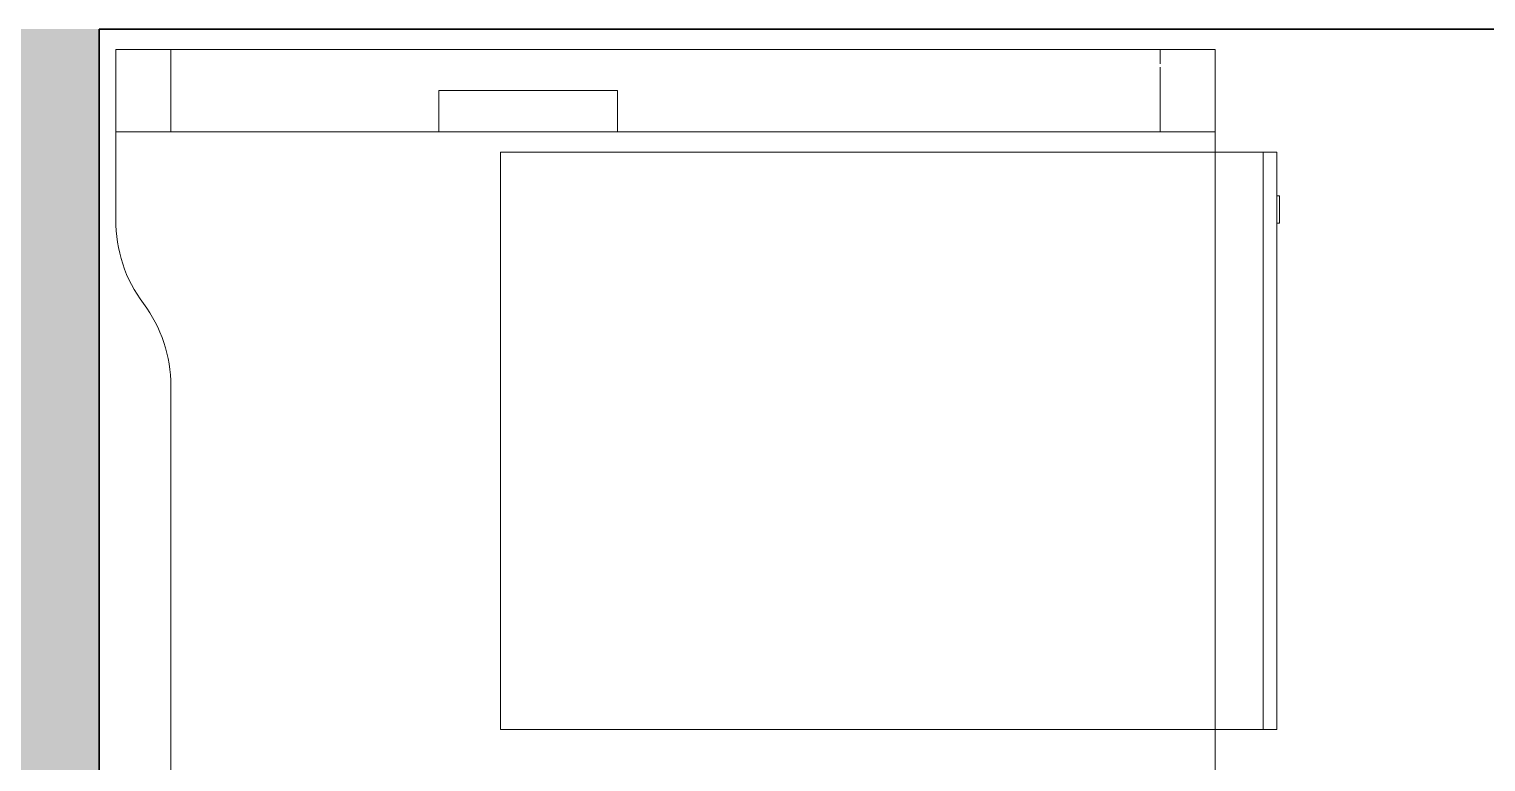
# Model space of a CAD drawing. Header units: millimetres. Extents: x 155927 to 326028, y -36033 to 97293.
# Drawn here: x 167384 to 168444, y 20124 to 20658 of the extents above; entities that cross this region are included whole.
import ezdxf

# ---------------------------------------------------------------- set-up
doc = ezdxf.new("R2010")
doc.units = ezdxf.units.MM
doc.header["$MEASUREMENT"] = 0
for name, color, linetype, lineweight in [('A-WALL-PATT', 7, 'CONTINUOUS', 9), ('I-FURN', 8, 'CONTINUOUS', 9), ('I-WALL', 7, 'CONTINUOUS', 9)]:
    doc.layers.add(name, color=color, linetype=linetype, lineweight=lineweight)

msp = doc.modelspace()

# ---------------------------------------------------------------- hatches: boundary and pattern name
at = {"layer": 'A-WALL-PATT'}
msp.add_hatch(color=256, dxfattribs=at).paths.add_polyline_path([(167332.8, 15209.6), (167434.8, 15209.6), (167434.8, 20657.6), (167332.8, 20657.6), (167332.8, 16376.6)], flags=0)

# ---------------------------------------------------------------- linework, layer by layer
at = {"layer": 'I-FURN'}
for p, q in [((167487, 20642.9), (167447, 20642.9)), ((167447, 20642.9), (168247, 20642.9)), ((167447, 20582.9), (167447, 20642.9)), ((167447, 20582.9), (167447, 20642.9)), ((167447, 20642.9), (167447, 20519)), ((168247, 20642.9), (167447, 20642.9)), ((167447, 20642.9), (168247, 20642.9)), ((167447, 20519), (167447, 20642.9)), ((168207, 20642.9), (167487, 20642.9)), ((167487, 20582.9), (167487, 20642.9)), ((167487, 20582.9), (167487, 20642.9)), ((168247, 20642.9), (168207, 20642.9)), ((168207, 20632.3), (168207, 20642.9)), ((168207, 20632.3), (168207, 20642.9)), ((168247, 20582.9), (168247, 20642.9)), ((168247, 20642.9), (168247, 20582.9)), ((168247, 19242.9), (168247, 20642.9)), ((168247, 20642.9), (168247, 19242.9)), ((168207, 20582.9), (168207, 20630)), ((168207, 20582.9), (168207, 20630)), ((167682, 20582.9), (167682, 20612.9)), ((167682, 20612.9), (167812, 20612.9)), ((167682, 20582.9), (167682, 20612.9)), ((167812, 20612.9), (167682, 20612.9)), ((167812, 20582.9), (167812, 20612.9)), ((167812, 20612.9), (167812, 20582.9)), ((167682, 20582.9), (167447, 20582.9)), ((167447, 20582.9), (167487, 20582.9)), ((167487, 20582.9), (168207, 20582.9)), ((167812, 20582.9), (167682, 20582.9)), ((168247, 20582.9), (167812, 20582.9)), ((168207, 20582.9), (168247, 20582.9)), ((168247, 20568), (167726.8, 20568)), ((167726.8, 20568), (167726.8, 20148)), ((168281.8, 20568), (168247, 20568)), ((168281.8, 20568), (168281.8, 20148)), ((168291.8, 20568), (168281.8, 20568)), ((168281.8, 20148), (168281.8, 20568)), ((168291.8, 20148), (168291.8, 20568)), ((168293.8, 20536.4), (168291.8, 20536.4)), ((168293.8, 20516.4), (168293.8, 20536.4)), ((168293.8, 20536.4), (168293.8, 20516.4)), ((168291.8, 20516.4), (168293.8, 20516.4)), ((167487, 20397.9), (167487, 19694.2)), ((167487, 19694.2), (167487, 20397.9)), ((167726.8, 20148), (168246.9, 20148)), ((168247, 20148), (168281.8, 20148)), ((168281.8, 20148), (168291.8, 20148))]:
    msp.add_line(p, q, dxfattribs=at)
for centre, start, end in [((167547, 20517.9), 179.3744, 216.8699), ((167547, 20517.9), 179.3744, 216.8699), ((167387, 20397.9), 0, 36.8699), ((167387, 20397.9), 0, 36.8699)]:
    msp.add_arc(centre, 100, start, end, dxfattribs=at)
at = {"layer": 'I-WALL', "lineweight": 30}
for p, q in [((167434.8, 20657.6), (172817.2, 20657.6)), ((167434.8, 16059.6), (167434.8, 20657.6))]:
    msp.add_line(p, q, dxfattribs=at)

doc.saveas('drawing.dxf')
